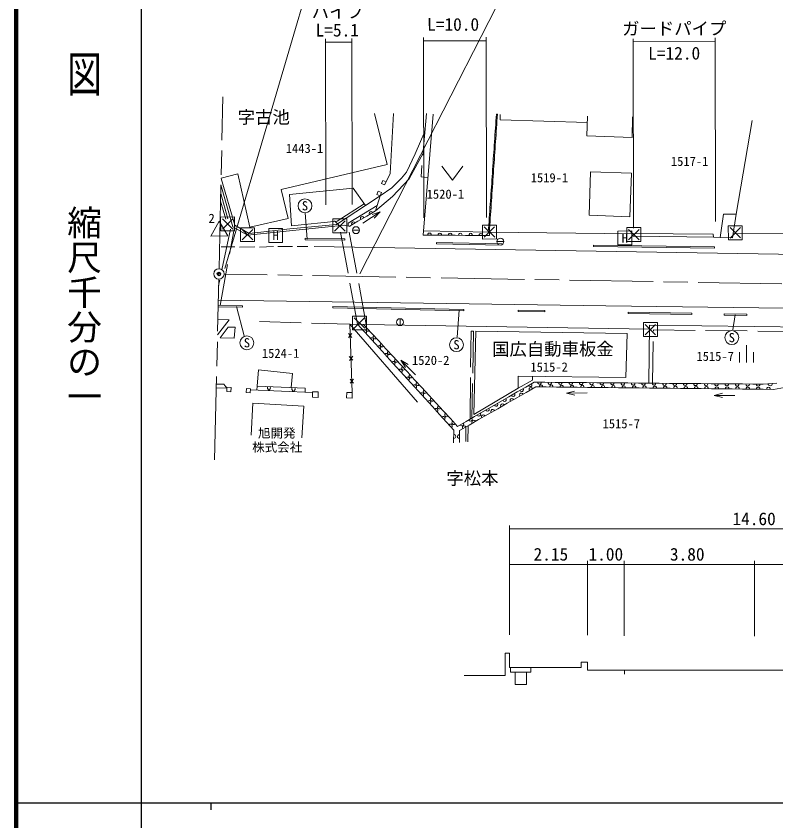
# Model space of a CAD drawing. Units: millimetres, scale not verified. Extents: x 40000 to 680000, y 20000 to 380000.
# Drawn here: x 40000 to 149281, y 202409 to 318219 of the extents above; entities that cross this region are included whole.
import ezdxf
from ezdxf.enums import TextEntityAlignment as Align

# ---------------------------------------------------------------- set-up
doc = ezdxf.new("R2010")
doc.units = ezdxf.units.MM
doc.header["$LTSCALE"] = 1000
doc.header["$PDMODE"] = 32
doc.header["$PDSIZE"] = 500
doc.linetypes.add('CHAIN', pattern=[18.5, 12, -1.5, 3.5, -1.5])
doc.linetypes.add('DASHED', pattern=[7.5, 6, -1.5])
for name, color, linetype, lineweight in [('M-BGD', 7, 'Continuous', 13), ('M-BGD-EXST', 7, 'Continuous', 13), ('M-BMK', 2, 'CHAIN', 13), ('M-BMK-SRVR', 3, 'Continuous', 13), ('M-STR-HTXT', 7, 'Continuous', 13), ('M-TTL', 2, 'Continuous', 140), ('M-TTL-BAND', 7, 'Continuous', 25)]:
    doc.layers.add(name, color=color, linetype=linetype, lineweight=lineweight)
doc.layers.add('M-BMK-HTXT', color=7, linetype='Continuous')
doc.layers.add('M-OTRS', color=6, linetype='Continuous')
doc.styles.add('@ＭＳ ゴシック', font='')
doc.styles.add('ＭＳ ゴシック', font='')
doc.styles.get('@ＭＳ ゴシック').set_extended_font_data('@MS Gothic')
doc.styles.get('ＭＳ ゴシック').set_extended_font_data('MS Gothic')

msp = doc.modelspace()

# ---------------------------------------------------------------- linework, layer by layer
at = {"layer": 'M-BGD'}
for p, q in [((93796, 295572), (94269, 304187)), ((98540, 286713), (100004, 304122)), ((109016, 303127), (109050, 303626)), ((109050, 303626), (109084, 304125)), ((109200, 303616), (109050, 303626)), ((109084, 304125), (109234, 304115)), ((109165, 303117), (109200, 303616)), ((109200, 303616), (109234, 304115)), ((108947, 302128), (108982, 302628)), ((108982, 302628), (109016, 303127)), ((109131, 302617), (108982, 302628)), ((109165, 303117), (109016, 303127)), ((109097, 302118), (109131, 302617)), ((109131, 302617), (109165, 303117)), ((108845, 300631), (108879, 301130)), ((108879, 301130), (108913, 301629)), ((109028, 301120), (108879, 301130)), ((108913, 301629), (108947, 302128)), ((109063, 301619), (108913, 301629)), ((109097, 302118), (108947, 302128)), ((108994, 300621), (109028, 301120)), ((109028, 301120), (109063, 301619)), ((109063, 301619), (109097, 302118)), ((108776, 299632), (108810, 300132)), ((108810, 300132), (108845, 300631)), ((108960, 300121), (108810, 300132)), ((108994, 300621), (108845, 300631)), ((108926, 299622), (108960, 300121)), ((108960, 300121), (108994, 300621)), ((108708, 298634), (108742, 299133)), ((108742, 299133), (108776, 299632)), ((108892, 299123), (108742, 299133)), ((108926, 299622), (108776, 299632)), ((108857, 298624), (108892, 299123)), ((108892, 299123), (108926, 299622)), ((108605, 297136), (108639, 297635)), ((108639, 297635), (108673, 298135)), ((108789, 297625), (108639, 297635)), ((108673, 298135), (108708, 298634)), ((108823, 298124), (108673, 298135)), ((108857, 298624), (108708, 298634)), ((108789, 297625), (108823, 298124)), ((108823, 298124), (108857, 298624)), ((108537, 296138), (108571, 296637)), ((108571, 296637), (108605, 297136)), ((108720, 296627), (108571, 296637)), ((108755, 297126), (108605, 297136)), ((108686, 296128), (108720, 296627)), ((108720, 296627), (108755, 297126)), ((108755, 297126), (108789, 297625)), ((93202, 294380), (93796, 295572)), ((108468, 295139), (108502, 295639)), ((108502, 295639), (108537, 296138)), ((108652, 295628), (108502, 295639)), ((108686, 296128), (108537, 296138)), ((108618, 295129), (108652, 295628)), ((108652, 295628), (108686, 296128)), ((122616, 295826), (122403, 289550)), ((128493, 295627), (122616, 295826)), ((128279, 289350), (128493, 295627)), ((92741, 294574), (92547, 294113)), ((93202, 294380), (92741, 294574)), ((93008, 293919), (93202, 294380)), ((99236, 294987), (98239, 295071)), ((108400, 294141), (108434, 294640)), ((108434, 294640), (108468, 295139)), ((108583, 294630), (108434, 294640)), ((108618, 295129), (108468, 295139)), ((108549, 294131), (108583, 294630)), ((108583, 294630), (108618, 295129)), ((92082, 293007), (91889, 292546)), ((92543, 292813), (92082, 293007)), ((92547, 294113), (93008, 293919)), ((108297, 292643), (108331, 293143)), ((108331, 293143), (108365, 293642)), ((108481, 293132), (108331, 293143)), ((108365, 293642), (108400, 294141)), ((108515, 293631), (108365, 293642)), ((108549, 294131), (108400, 294141)), ((108447, 292633), (108481, 293132)), ((108481, 293132), (108515, 293631)), ((108515, 293631), (108549, 294131)), ((69437, 292696), (70463, 289045)), ((91889, 292546), (92350, 292352)), ((92350, 292352), (92543, 292813)), ((108228, 291645), (108263, 292144)), ((108263, 292144), (108297, 292643)), ((108412, 292134), (108263, 292144)), ((108447, 292633), (108297, 292643)), ((108378, 291635), (108412, 292134)), ((108412, 292134), (108447, 292633)), ((70168, 288974), (69411, 291585)), ((90268, 290947), (86067, 288237)), ((108160, 290646), (108194, 291146)), ((108194, 291146), (108228, 291645)), ((108344, 291135), (108194, 291146)), ((108378, 291635), (108228, 291645)), ((108310, 290636), (108344, 291135)), ((108344, 291135), (108378, 291635)), ((92366, 290068), (89849, 288435)), ((90428, 289439), (91697, 290179)), ((92366, 290068), (91196, 289667)), ((92366, 290068), (91523, 289163)), ((108057, 289149), (108091, 289648)), ((108091, 289648), (108126, 290147)), ((108241, 289638), (108091, 289648)), ((108126, 290147), (108160, 290646)), ((108275, 290137), (108126, 290147)), ((108310, 290636), (108160, 290646)), ((108207, 289138), (108241, 289638)), ((108241, 289638), (108275, 290137)), ((108275, 290137), (108310, 290636)), ((122403, 289550), (128279, 289350)), ((89160, 288699), (87896, 287962)), ((89160, 288699), (90428, 289439)), ((107989, 288150), (108023, 288650)), ((108023, 288650), (108057, 289149)), ((108173, 288639), (108023, 288650)), ((108207, 289138), (108057, 289149)), ((108138, 288140), (108173, 288639)), ((108173, 288639), (108207, 289138)), ((87215, 288119), (88033, 287930)), ((98589, 287305), (108105, 287149)), ((107955, 287651), (107920, 287152)), ((107955, 287651), (107989, 288150)), ((108104, 287641), (107955, 287651)), ((108138, 288140), (107989, 288150)), ((108070, 287142), (108104, 287641)), ((108104, 287641), (108138, 288140)), ((81594, 286247), (81591, 286047)), ((81594, 286247), (87280, 286173)), ((87280, 286173), (87277, 285973)), ((100203, 286700), (98540, 286713)), ((101681, 286689), (100203, 286700)), ((103158, 286677), (101681, 286689)), ((104636, 286666), (103158, 286677)), ((106114, 286655), (104636, 286666)), ((106114, 286655), (108079, 286639)), ((108070, 287142), (107920, 287152)), ((108083, 287144), (108079, 286639)), ((108105, 287149), (128746, 286868)), ((128275, 286875), (128275, 286879)), ((128743, 286541), (128747, 286940)), ((140282, 286833), (128747, 286940)), ((69508, 285010), (71464, 285014)), ((72117, 284975), (74325, 284995)), ((75002, 284980), (77039, 285058)), ((77634, 285051), (79745, 285071)), ((80414, 285073), (81954, 285076)), ((81591, 286047), (87277, 285973)), ((100453, 285651), (100449, 285451)), ((100449, 285451), (109885, 285251)), ((100453, 285651), (109890, 285451)), ((109890, 285451), (109885, 285251)), ((123038, 285271), (123035, 285071)), ((123035, 285071), (140433, 284811)), ((123038, 285271), (140436, 285011)), ((140436, 285011), (140433, 284811)), ((69061, 276404), (72575, 276325)), ((69066, 276604), (72580, 276525)), ((72580, 276525), (72575, 276325)), ((85541, 276450), (85536, 276250)), ((85536, 276250), (104398, 275799)), ((85541, 276450), (104403, 275999)), ((104403, 275999), (104398, 275799)), ((112208, 275923), (112205, 275723)), ((112205, 275723), (116036, 275657)), ((112208, 275923), (116039, 275857)), ((116039, 275857), (116036, 275657)), ((128037, 275616), (128034, 275416)), ((128034, 275416), (137198, 275258)), ((128037, 275616), (137202, 275458)), ((137202, 275458), (137198, 275258)), ((141827, 275379), (141825, 275179)), ((141825, 275179), (145122, 275147)), ((141827, 275379), (145124, 275347)), ((145124, 275347), (145122, 275147)), ((87989, 273887), (97751, 262676)), ((88349, 264053), (87989, 273887)), ((90622, 272214), (89114, 273873)), ((91122, 272597), (89955, 273864)), ((88310, 271967), (87789, 272528)), ((87810, 271948), (88288, 272546)), ((91650, 271084), (90622, 272214)), ((91122, 272597), (92153, 271479)), ((92677, 269953), (91650, 271084)), ((92153, 271479), (93184, 270360)), ((93705, 268823), (92677, 269953)), ((93184, 270360), (94215, 269242)), ((88429, 268689), (87909, 269250)), ((87930, 268671), (88408, 269268)), ((94733, 267693), (93705, 268823)), ((94215, 269242), (95245, 268124)), ((95350, 268729), (96409, 268091)), ((95350, 268729), (95985, 267667)), ((95350, 268729), (97468, 266605)), ((95760, 266562), (94733, 267693)), ((95245, 268124), (96276, 267006)), ((96788, 265432), (95760, 266562)), ((96276, 267006), (97307, 265887)), ((88549, 265411), (88028, 265972)), ((88049, 265393), (88528, 265990)), ((97816, 264301), (96788, 265432)), ((97307, 265887), (98338, 264769)), ((113306, 264836), (114533, 265543)), ((114533, 265543), (116030, 265530)), ((116030, 265530), (117527, 265517)), ((117527, 265517), (119024, 265504)), ((119024, 265504), (120521, 265491)), ((120521, 265491), (122018, 265478)), ((122018, 265478), (123515, 265465)), ((123515, 265465), (125012, 265452)), ((125012, 265452), (126509, 265439)), ((126509, 265439), (128006, 265426)), ((128006, 265426), (129503, 265413)), ((129503, 265413), (131000, 265400)), ((131000, 265400), (132497, 265387)), ((132497, 265387), (133994, 265374)), ((133994, 265374), (135491, 265361)), ((135491, 265361), (136988, 265348)), ((136988, 265348), (138485, 265335)), ((138485, 265335), (139982, 265322)), ((139982, 265322), (141479, 265309)), ((141479, 265309), (142976, 265296)), ((142976, 265296), (144473, 265283)), ((144473, 265283), (145970, 265270)), ((145970, 265270), (147467, 265257)), ((147467, 265257), (149432, 265402)), ((70325, 264683), (68792, 264703)), ((70333, 264811), (70296, 264212)), ((70296, 264212), (70895, 264175)), ((70932, 264774), (70333, 264811)), ((70895, 264175), (70932, 264774)), ((73128, 264637), (73091, 264038)), ((73727, 264600), (73128, 264637)), ((73689, 264001), (73727, 264600)), ((73715, 264417), (82647, 264034)), ((82650, 264159), (82635, 263360)), ((83449, 264144), (82650, 264159)), ((83434, 263345), (83449, 264144)), ((87549, 264068), (87534, 263268)), ((88349, 264053), (87549, 264068)), ((88334, 263253), (88349, 264053)), ((98844, 263171), (97816, 264301)), ((98338, 264769), (99368, 263651)), ((110852, 263421), (112079, 264129)), ((113376, 264079), (112005, 263294)), ((112079, 264129), (113306, 264836)), ((114747, 264865), (113376, 264079)), ((116235, 264849), (114747, 264865)), ((117722, 264833), (116235, 264849)), ((119210, 264817), (117722, 264833)), ((119140, 263951), (120335, 264270)), ((120697, 264801), (119210, 264817)), ((122185, 264786), (120697, 264801)), ((123672, 264770), (122185, 264786)), ((125160, 264754), (123672, 264770)), ((126647, 264738), (125160, 264754)), ((128135, 264722), (126647, 264738)), ((129622, 264706), (128135, 264722)), ((131110, 264691), (129622, 264706)), ((132597, 264675), (131110, 264691)), ((134084, 264659), (132597, 264675)), ((135572, 264643), (134084, 264659)), ((137059, 264627), (135572, 264643)), ((138547, 264611), (137059, 264627)), ((140034, 264596), (138547, 264611)), ((141522, 264580), (140034, 264596)), ((143009, 264564), (141522, 264580)), ((144497, 264548), (143009, 264564)), ((145984, 264532), (144497, 264548)), ((147472, 264516), (145984, 264532)), ((148959, 264501), (147472, 264516)), ((150513, 264767), (148959, 264501)), ((73091, 264038), (73689, 264001)), ((82635, 263360), (83434, 263345)), ((87534, 263268), (88334, 263253)), ((99871, 262040), (98844, 263171)), ((99368, 263651), (100399, 262533)), ((109626, 262714), (110852, 263421)), ((112005, 263294), (110634, 262508)), ((119140, 263951), (122139, 263999)), ((119140, 263951), (120345, 263670)), ((140396, 263640), (141595, 263942)), ((140396, 263640), (143396, 263646)), ((140396, 263640), (141596, 263342)), ((74068, 262519), (73810, 257916)), ((81366, 262110), (74068, 262519)), ((81109, 257508), (81366, 262110)), ((100899, 260910), (99871, 262040)), ((100399, 262533), (101430, 261414)), ((107172, 261300), (108399, 262007)), ((108399, 262007), (109626, 262714)), ((110634, 262508), (109263, 261723)), ((101927, 259780), (100899, 260910)), ((101430, 261414), (102461, 260296)), ((104718, 259885), (105945, 260592)), ((105945, 260592), (107172, 261300)), ((107892, 260937), (106521, 260152)), ((109263, 261723), (107892, 260937)), ((102955, 258649), (101927, 259780)), ((102461, 260296), (103492, 259178)), ((103492, 259178), (104718, 259885)), ((106521, 260152), (105150, 259366)), ((102921, 256833), (102955, 258649)), ((103779, 258581), (103760, 256879)), ((105150, 259366), (103779, 258581)), ((110987, 229167), (110987, 244915)), ((110987, 244415), (182579, 244415)), ((122162, 229134), (122162, 239814)), ((127476, 229034), (127476, 239814)), ((146187, 229000), (146187, 239814)), ((182579, 239314), (110987, 239314)), ((111116, 223798), (111116, 224494)), ((111116, 223798), (114045, 223798)), ((111769, 222052), (111769, 223798)), ((113401, 222036), (113401, 223798)), ((114045, 224494), (114045, 223798)), ((127483, 223514), (127483, 224090)), ((111769, 222052), (113401, 222036))]:
    msp.add_line(p, q, dxfattribs=at)
at = {"layer": 'M-BGD', "linetype": 'DASHED'}
for p, q in [((99008, 304206), (98239, 295071)), ((70859, 287568), (69131, 279435)), ((69329, 276598), (71450, 288029)), ((89114, 273873), (86495, 288045)), ((90371, 273856), (87758, 287993)), ((74985, 274280), (87989, 273887)), ((104681, 259097), (104685, 257005)), ((104979, 256958), (105016, 259289))]:
    msp.add_line(p, q, dxfattribs=at)
at = {"layer": 'M-BGD'}
for points in [[(91548, 304218), (93349, 296882), (78112, 293266), (79110, 289115), (73612, 287857), (71899, 295541), (69488, 294894)], [(86067, 288237), (79363, 287617), (73544, 286948), (71472, 288113), (69486, 294830)], [(69465, 293929), (71180, 287893), (73277, 286679), (87215, 288119)], [(90268, 290947), (88497, 293479), (79332, 292555), (79599, 288025), (86179, 288718), (90073, 291225)], [(90268, 290947), (92350, 292352), (91697, 290179)], [(91927, 290944), (87746, 288420), (87737, 287998)], [(140283, 286411), (141283, 286374), (141735, 289733), (143581, 289737), (143018, 286328), (141283, 286374)], [(140282, 286833), (140283, 286411), (128743, 286541)], [(519461, 279616), (418025, 280485), (320211, 281476), (216900, 282880), (135047, 284197), (82881, 285051)], [(569530, 271159), (440880, 272435), (324050, 273899), (209264, 275428), (124818, 276543), (69083, 277364)], [(68968, 272356), (70666, 274531), (69018, 274545)], [(131113, 273147), (90069, 273862), (87989, 273887)], [(130991, 265400), (131122, 273743), (161225, 273359), (161649, 272928)], [(68805, 265278), (69889, 265245), (70325, 264683)], [(81566, 264080), (81565, 264684), (74649, 264978), (74637, 264377)], [(104451, 223340), (110324, 223340), (110324, 226531), (110952, 226531), (110952, 224494), (121263, 224494), (121263, 225242), (122186, 225242), (122186, 224090), (170086, 224090), (170086, 225397), (171167, 225397), (171167, 224031), (182470, 224031), (182470, 224476), (183554, 224476), (183554, 224089), (188917, 224089)]]:
    msp.add_lwpolyline(points, dxfattribs=at)
at = {"layer": 'M-BGD', "linetype": 'DASHED'}
for points in [[(92350, 292352), (94023, 293485), (95448, 294886), (96153, 295774), (97410, 298376), (98789, 301609)], [(91697, 290179), (94158, 292248), (96528, 294818), (98528, 298499)], [(105294, 260217), (105436, 272858), (105785, 272859), (105557, 260369)], [(131536, 265395), (131673, 273064), (160147, 272733)], [(79585, 264768), (79732, 266773), (74840, 267299), (74649, 264978)], [(112203, 264659), (114253, 265844), (114279, 266391)]]:
    msp.add_lwpolyline(points, dxfattribs=at)
at = {"layer": 'M-BGD'}
for points in [[(70491, 273479), (69374, 271935), (71379, 271883), (71488, 273451)], [(106112, 272880), (105850, 260884), (112203, 264659), (112220, 266420), (127713, 266207), (127887, 272565)]]:
    msp.add_lwpolyline(points, close=True, dxfattribs=at)
for centre, radius, start, end in [((91037, 289852), 250, 18.67882, 221.84191), ((88500, 288372), 250, 18.67807, 221.84147), ((89769, 289112), 250, 18.67969, 221.83986), ((99465, 286755), 251, 348.32512, 190.78919), ((100942, 286743), 251, 348.32721, 190.78943), ((102420, 286732), 251, 348.32418, 190.79244), ((103898, 286721), 251, 348.32534, 190.7913), ((105375, 286709), 251, 348.32512, 190.78919), ((106853, 286698), 251, 348.32396, 190.79033), ((90575, 273127), 257, 123.05944, 322.2802), ((90139, 272808), 258, 302.92005, 141.63083), ((91606, 272009), 257, 123.05924, 322.2772), ((91167, 271677), 258, 302.92215, 141.62722), ((92637, 270890), 257, 123.05854, 322.27943), ((92195, 270547), 258, 302.92176, 141.62927), ((93668, 269772), 257, 123.05924, 322.2772), ((93222, 269416), 258, 302.92233, 141.63022), ((94698, 268654), 257, 123.05854, 322.27943), ((94250, 268286), 258, 302.92075, 141.62862), ((95729, 267536), 257, 123.05944, 322.2802), ((95278, 267156), 258, 302.92088, 141.62849), ((96760, 266417), 257, 123.05982, 322.27815), ((96305, 266025), 258, 302.92303, 141.62801), ((97791, 265299), 257, 123.05854, 322.27943), ((113948, 265140), 243, 196.3455, 43.57969), ((115281, 265490), 254, 169.00235, 10.00231), ((116778, 265477), 254, 169.00235, 10.00231), ((118275, 265464), 254, 169.00348, 10.0012), ((119772, 265451), 254, 169.00348, 10.0012), ((121269, 265438), 254, 169.00348, 10.0012), ((122766, 265425), 254, 169.0035, 10.00118), ((124263, 265412), 254, 169.0035, 10.00118), ((125760, 265399), 254, 169.0035, 10.00118), ((127257, 265386), 254, 169.0035, 10.00118), ((128754, 265373), 254, 169.0035, 10.00118), ((130251, 265360), 254, 169.00215, 10.00021), ((131748, 265347), 254, 169.00215, 10.00021), ((133245, 265334), 254, 169.00215, 10.00021), ((134742, 265321), 254, 169.00328, 9.99911), ((136239, 265308), 254, 169.00328, 9.99911), ((137736, 265295), 254, 169.00328, 9.99911), ((139233, 265282), 254, 169.00328, 9.99911), ((140730, 265269), 254, 169.0033, 9.99909), ((142227, 265256), 254, 169.00538, 9.99931), ((143724, 265243), 254, 169.0035, 10.00118), ((145221, 265230), 254, 169.0035, 10.00118), ((146718, 265217), 254, 169.00235, 10.00231), ((148447, 265359), 330, 189.39256, 359.07583), ((97333, 264895), 258, 302.92303, 141.62801), ((98822, 264181), 257, 123.05982, 322.27815), ((112721, 264433), 243, 196.3455, 43.57969), ((114045, 264502), 266, 22.36369, 217.25485), ((115491, 264904), 252, 348.5329, 190.24675), ((116979, 264889), 252, 348.53174, 190.24788), ((118466, 264873), 252, 348.5329, 190.24675), ((119954, 264857), 252, 348.5329, 190.24675), ((121441, 264841), 252, 348.5329, 190.24675), ((122929, 264825), 252, 348.5329, 190.24675), ((124416, 264809), 252, 348.52986, 190.24975), ((125904, 264794), 252, 348.5329, 190.24675), ((127391, 264778), 252, 348.5329, 190.24675), ((128879, 264762), 252, 348.5329, 190.24675), ((130366, 264746), 252, 348.5329, 190.24675), ((131854, 264730), 252, 348.53174, 190.24788), ((133341, 264714), 252, 348.5329, 190.24675), ((134829, 264699), 252, 348.5329, 190.24675), ((136316, 264683), 252, 348.5331, 190.24885), ((137804, 264667), 252, 348.5329, 190.24675), ((139291, 264651), 252, 348.53174, 190.24788), ((140779, 264635), 252, 348.5329, 190.24675), ((142266, 264619), 252, 348.5329, 190.24675), ((143754, 264603), 252, 348.5329, 190.24675), ((145241, 264588), 252, 348.5329, 190.24675), ((146729, 264572), 252, 348.52986, 190.24975), ((148216, 264556), 252, 348.5329, 190.24675), ((98361, 263764), 258, 302.92176, 141.62927), ((99389, 262634), 258, 302.92075, 141.62862), ((99852, 263063), 257, 123.05854, 322.27943), ((110267, 263018), 243, 196.34794, 43.57935), ((111303, 262931), 266, 22.36282, 217.2568), ((111494, 263725), 243, 196.3455, 43.57969), ((112674, 263716), 266, 22.36275, 217.25579), ((100416, 261503), 258, 302.92303, 141.62801), ((100883, 261944), 257, 123.06013, 322.27798), ((107814, 261604), 243, 196.34794, 43.57935), ((109041, 262311), 243, 196.34794, 43.57935), ((109932, 262146), 266, 22.36282, 217.2568), ((101444, 260373), 258, 302.92176, 141.62927), ((101914, 260826), 257, 123.05854, 322.27943), ((106587, 260897), 243, 196.34711, 43.57808), ((107190, 260575), 266, 22.36599, 217.25444), ((108561, 261360), 266, 22.36599, 217.25444), ((102472, 259243), 258, 302.92303, 141.62801), ((102945, 259708), 257, 123.05854, 322.27943), ((104134, 259482), 243, 196.34642, 43.57877), ((105360, 260189), 243, 196.34642, 43.57877), ((105819, 259789), 266, 22.36434, 217.25609), ((104448, 259004), 266, 22.36434, 217.25609), ((102935, 257741), 303, 269.44425, 88.42293), ((103754, 257730), 284, 86.15709, 272.57818)]:
    msp.add_arc(centre, radius, start, end, dxfattribs=at)
at = {"layer": 'M-BGD-EXST'}
for p, q in [((101253, 296624), (102757, 294627)), ((102757, 294627), (104253, 296630)), ((81847, 286136), (81575, 289895)), ((69672, 289057), (71175, 287560)), ((69675, 287557), (71172, 289060)), ((85813, 288774), (87316, 287277)), ((85816, 287274), (87313, 288777)), ((72526, 287517), (74029, 286020)), ((72529, 286017), (74026, 287520)), ((88386, 287412), (89386, 287414)), ((107331, 287893), (108834, 286396)), ((107334, 286393), (108831, 287896)), ((128099, 287529), (129602, 286032)), ((128102, 286029), (129599, 287532)), ((142686, 287785), (144189, 286288)), ((142689, 286285), (144186, 287788)), ((109153, 285776), (110153, 285777)), ((71678, 276452), (72785, 272192)), ((103715, 275916), (103425, 272008)), ((88632, 274804), (90135, 273307)), ((88635, 273304), (90132, 274807)), ((95217, 274673), (95219, 273673)), ((143417, 275225), (143107, 273073)), ((130484, 273855), (131987, 272358)), ((130487, 272355), (131984, 273858)), ((144039, 269872), (144042, 268372)), ((145037, 270874), (145042, 268374)), ((146039, 269876), (146042, 268376))]:
    msp.add_line(p, q, dxfattribs=at)
for points in [[(69228, 288719), (67995, 286574), (70469, 286579)], [(69425, 287307), (71425, 287311), (71421, 289311), (69421, 289307)], [(85566, 287024), (87566, 287028), (87562, 289028), (85562, 289024)], [(72279, 285766), (74279, 285770), (74276, 287770), (72276, 287766)], [(76339, 285645), (78339, 285649), (78335, 287649), (76335, 287645)], [(107085, 286142), (109085, 286146), (109081, 288146), (107081, 288142)], [(126555, 285291), (128555, 285295), (128551, 287295), (126551, 287291)], [(127852, 285778), (129852, 285782), (129848, 287782), (127848, 287778)], [(142440, 286034), (144440, 286038), (144436, 288038), (142436, 288034)], [(88386, 273054), (90386, 273058), (90382, 275058), (88382, 275054)], [(130238, 272104), (132238, 272108), (132234, 274108), (130234, 274104)]]:
    msp.add_lwpolyline(points, close=True, dxfattribs=at)
for centre, radius in [((81548, 290922), 1000), ((88886, 287413), 500), ((109653, 285777), 500), ((95218, 274173), 500), ((73199, 271211), 1000), ((142939, 271953), 1000), ((103343, 270932), 1000)]:
    msp.add_circle(centre, radius, dxfattribs=at)
for centre, radius, start, end in [((76269, 264700), 136, 130.71779, 257.58217), ((76369, 264536), 133, 166.42678, 13.79726), ((76469, 264700), 136, 282.64033, 49.51237), ((79790, 264523), 136, 130.71282, 257.58714), ((79891, 264359), 133, 166.42463, 13.79941), ((79990, 264523), 136, 282.6369, 49.51122)]:
    msp.add_arc(centre, radius, start, end, dxfattribs=at)
at = {"layer": 'M-BMK'}
for p, q in [((69187, 281862), (69757, 306578)), ((68553, 254371), (69153, 280363)), ((168608, 279360), (69920, 281099))]:
    msp.add_line(p, q, dxfattribs=at)
at = {"layer": 'M-BMK-SRVR'}
msp.add_circle((69170, 281112), 750, dxfattribs=at)
at = {"layer": 'M-OTRS'}
msp.add_point((69170, 281112), dxfattribs=at)
at = {"layer": 'M-STR-HTXT'}
for p, q in [((88342, 291103), (88295, 315016)), ((98664, 289204), (98613, 315155)), ((107664, 289221), (107613, 315172)), ((140600, 288651), (140548, 315109)), ((84489, 314960), (84535, 291036)), ((84489, 314461), (88296, 314469)), ((98614, 314638), (107614, 314656)), ((128799, 287703), (128746, 314954)), ((128747, 314574), (140549, 314597)), ((143581, 289737), (145863, 303192)), ((143117, 286926), (156709, 286883))]:
    msp.add_line(p, q, dxfattribs=at)
for points in [[(116935, 330528), (84292, 330464), (70037, 281909)], [(141337, 323950), (111251, 323891), (89423, 281134)], [(122172, 302884), (109608, 303270), (109601, 304050)], [(128639, 303724), (128604, 300760), (122102, 300988), (122207, 303836)]]:
    msp.add_lwpolyline(points, dxfattribs=at)
at = {"layer": 'M-TTL'}
msp.add_line((40000, 380000), (40000, 20000), dxfattribs=at)
at = {"layer": 'M-TTL-BAND'}
for p, q in [((58000, 370000), (58000, 20000)), ((40000, 205000), (579000, 205000)), ((68000, 205000), (68000, 204000))]:
    msp.add_line(p, q, dxfattribs=at)

# ---------------------------------------------------------------- texts
at = {"layer": 'M-BGD', "style": 'ＭＳ ゴシック'}
for s, p in [('14.60', (146144, 244415)), ('2.15', (116915, 239314)), ('1.00', (124820, 239314)), ('3.80', (136529, 239314))]:
    msp.add_text(s, height=1833, dxfattribs=at).set_placement(p, align=Align.BOTTOM_CENTER)
at = {"layer": 'M-BGD-EXST', "style": 'ＭＳ ゴシック'}
for s, p in [('S', (81548, 290922)), ('H', (77337, 286647)), ('H', (127553, 286293)), ('S', (142939, 271953)), ('S', (73199, 271211)), ('S', (103343, 270932))]:
    msp.add_text(s, height=1320, rotation=0.112, dxfattribs=at).set_placement(p, align=Align.MIDDLE_CENTER)
at = {"layer": 'M-BMK-HTXT', "style": 'ＭＳ ゴシック'}
for s, height, p in [('字古池', 1833, (75622, 303685)), ('1443-1', 1320, (81479, 299182)), ('1517-1', 1320, (136874, 297322)), ('1519-1', 1320, (116710, 294966)), ('1520-1', 1320, (101746, 292600)), ('2', 1320, (68126, 289122)), ('1524-1', 1320, (78043, 269701)), ('1515-7', 1320, (140547, 269265)), ('1520-2', 1320, (99634, 268687)), ('1515-2', 1320, (116660, 267726)), ('1515-7', 1320, (127045, 259569)), ('旭開発', 1320, (77493, 258219)), ('株式会社', 1320, (77552, 256182)), ('字松本', 1833, (105633, 251713))]:
    msp.add_text(s, height=height, rotation=0.112, dxfattribs=at).set_placement(p, align=Align.MIDDLE_CENTER)
msp.add_text('国広自動車板金', height=1833, rotation=0.112, dxfattribs=at).set_placement((108452, 271207), align=Align.TOP_LEFT)
at = {"layer": 'M-STR-HTXT', "style": 'ＭＳ ゴシック'}
for s, p in [('パイプ', (86285, 318865)), ('ガードパイプ', (134656, 316426)), ('L=5.1', (86195, 316199)), ('L=12.0', (134648, 312875))]:
    msp.add_text(s, height=1833, rotation=0.112, dxfattribs=at).set_placement(p, align=Align.MIDDLE_CENTER)
msp.add_text('L=10.0', height=1833, rotation=0.112, dxfattribs=at).set_placement((102859, 315559), align=Align.BOTTOM_CENTER)
at = {"layer": 'M-TTL-BAND', "style": '@ＭＳ ゴシック', "width": 1.4}
msp.add_text('平  面  図', height=3666, rotation=270, dxfattribs=at).set_placement((49777, 306475), align=Align.MIDDLE_RIGHT)
at = {"layer": 'M-TTL-BAND', "style": '@ＭＳ ゴシック'}
msp.add_text('縮尺千分の一', height=3666, rotation=270, dxfattribs=at).set_placement((49777, 261030), align=Align.MIDDLE_RIGHT)

doc.saveas('drawing.dxf')
